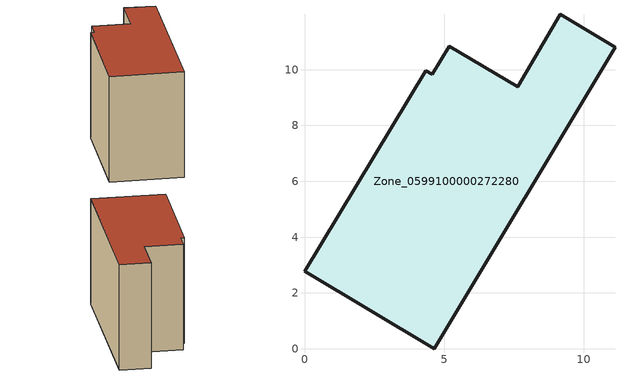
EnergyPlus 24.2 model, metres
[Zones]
Zone_0599100000272280
 floor ground (C_G): 4.58,9.83 5.19,10.85 7.63,9.39 9.17,11.99 11.12,10.81 4.64,0 0,2.78 4.35,9.96 z0
 wall outside (C_F): 4.64,0 11.12,10.81 9.17,11.99 7.63,9.39 5.19,10.85 4.58,9.83 4.35,9.96 0,2.78 4.64,0 z0:8.07
 roof outside (C_R): 5.19,10.85 4.58,9.83 4.35,9.96 0,2.78 4.64,0 11.12,10.81 9.17,11.99 7.63,9.39 z8.07
[BUILDING]
Pand.0599100000272280: North Axis=0; Terrain=City; Loads Convergence Tolerance Value=0.04; Temperature Convergence Tolerance Value=0.4; Solar Distribution=FullExterior; Maximum Number of Warmup Days=25; Minimum Number of Warmup Days=1
[Site:Location]
Rotterdam.The.Hague.AP_ZH_NLD Design_Conditions: Latitude=51.96; Longitude=4.45; Time Zone=1; Elevation=-4.5
[SITE:GROUNDTEMPERATURE:BUILDINGSURFACE]
18, 18, 18, 18, 18, 18, 18, 18, 18, 18, 18, 18
[MATERIAL] Thermal Absorptance=0.9; Solar Absorptance=0.7; Visible Absorptance=0.7
Name | Roughness | Thickness | Conductivity | Density | Specific Heat
G.TI.1975-1991 | MediumSmooth | 0.15 | 0.288461 | 540 | 1210
F.TI.1975-1991 | Rough | 0.3 | 0.230769 | 1920 | 840
R.TI.1975-1991 | MediumRough | 0.2 | 0.153846 | 1500 | 1000
[CONSTRUCTION]
C_G: G.TI.1975-1991
C_F: F.TI.1975-1991
C_R: R.TI.1975-1991
[ZONE]
Zone_0599100000272280: Type=1; Multiplier=1; Ceiling Height=Autocalculate; Volume=Autocalculate; Floor Area=autocalculate; Part of Total Floor Area=Yes
[ZONEINFILTRATION:DESIGNFLOWRATE]
Infil_Zone_0599100000272280: Zone or ZoneList or Space or SpaceList=Zone_0599100000272280; Schedule=AlwaysOn; Design Flow Rate Calculation Method=Flow/Area; Flow Rate per Floor Area=0.003; Constant Term Coefficient=1; Temperature Term Coefficient=0; Velocity Term Coefficient=0; Velocity Squared Term Coefficient=0
[HVACTEMPLATE:ZONE:IDEALLOADSAIRSYSTEM]
Zone_0599100000272280: Maximum Heating Supply Air Temperature=50; Minimum Cooling Supply Air Temperature=13; Maximum Heating Supply Air Humidity Ratio=0.0156; Minimum Cooling Supply Air Humidity Ratio=0.0077; Heating Limit=NoLimit; Cooling Limit=NoLimit; Dehumidification Control Type=ConstantSensibleHeatRatio; Cooling Sensible Heat Ratio=0.7; Dehumidification Setpoint=60; Humidification Control Type=None; Humidification Setpoint=30; Outdoor Air Method=None; Outdoor Air Flow Rate per Person=0.00944; Outdoor Air Flow Rate per Zone Floor Area=0; Outdoor Air Flow Rate per Zone=0; Demand Controlled Ventilation Type=None; Outdoor Air Economizer Type=NoEconomizer; Heat Recovery Type=None; Sensible Heat Recovery Effectiveness=0.7; Latent Heat Recovery Effectiveness=0.65
[ZONECONTROL:THERMOSTAT]
ThermostatControl_Zone_0599100000272280: Zone or ZoneList=Zone_0599100000272280; Control Type Schedule=DualSetpointControlType; Control 1=Thermostat_Zone_0599100000272280; Temperature Difference Between Cutout And Setpoint=0
[THERMOSTATSETPOINT:DUALSETPOINT]
Thermostat_Zone_0599100000272280: Heating Setpoint Temperature Schedule=HeatingSetpoint_Zone_0599100000272280; Cooling Setpoint Temperature Schedule=CoolingSetpoint_Zone_0599100000272280
[SCHEDULE:COMPACT]
HeatingSetpoint_Zone_0599100000272280: Through: 12/31, For: AllDays, Until: 24:00, 21
CoolingSetpoint_Zone_0599100000272280: Through: 12/31, For: AllDays, Until: 24:00, 24
DualSetpointControlType: Through: 12/31, For: AllDays, Until: 24:00, 4
AlwaysOn: Through: 12/31, For: AllDays, Until: 24:00, 1
